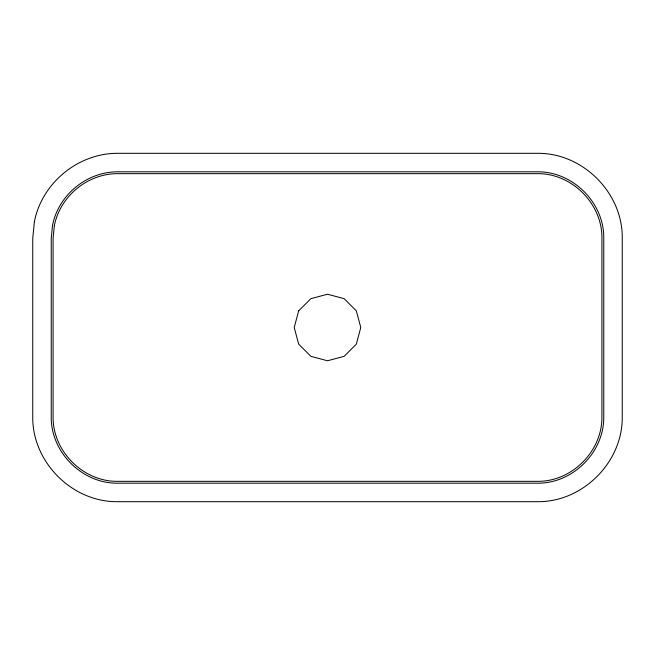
<?xml version="1.0" encoding="UTF-8"?>
<svg xmlns="http://www.w3.org/2000/svg" width="655" height="655" viewBox="0 0 655 655"><rect width="100%" height="100%" fill="white"/><g stroke="black" fill="none" stroke-linecap="round" stroke-linejoin="round"><path stroke-width="0.98" d="M34.387 221.775L32.75 238.371L32.75 416.629C32.07 462.111 72.32 502.369 117.81 501.689L537.19 501.689C582.68 502.369 622.93 462.111 622.25 416.629L622.25 238.371C622.93 192.889 582.68 152.631 537.19 153.311L117.81 153.311C78.305 153.041 41.822 182.982 34.387 221.775M52.523 225.385L51.237 238.371L51.237 416.629C50.705 452.228 82.211 483.726 117.81 483.193L537.19 483.193C572.789 483.726 604.295 452.228 603.763 416.629L603.763 238.371C604.295 202.772 572.789 171.274 537.19 171.806L117.81 171.806C86.894 171.594 58.344 195.026 52.523 225.385M54.332 225.746L53.088 238.371L53.088 416.629C52.572 451.238 83.201 481.867 117.81 481.343L537.19 481.343C571.799 481.867 602.428 451.238 601.912 416.629L601.912 238.371C602.428 203.762 571.799 173.133 537.19 173.657L117.81 173.657C87.754 173.444 59.998 196.23 54.332 225.746M298.672 310.855L294.218 327.5L298.672 344.145L310.855 356.328L327.5 360.782L344.145 356.328L356.328 344.145L360.782 327.5L356.328 310.855L344.145 298.672L327.5 294.218L310.855 298.672L298.672 310.855"/></g></svg>
